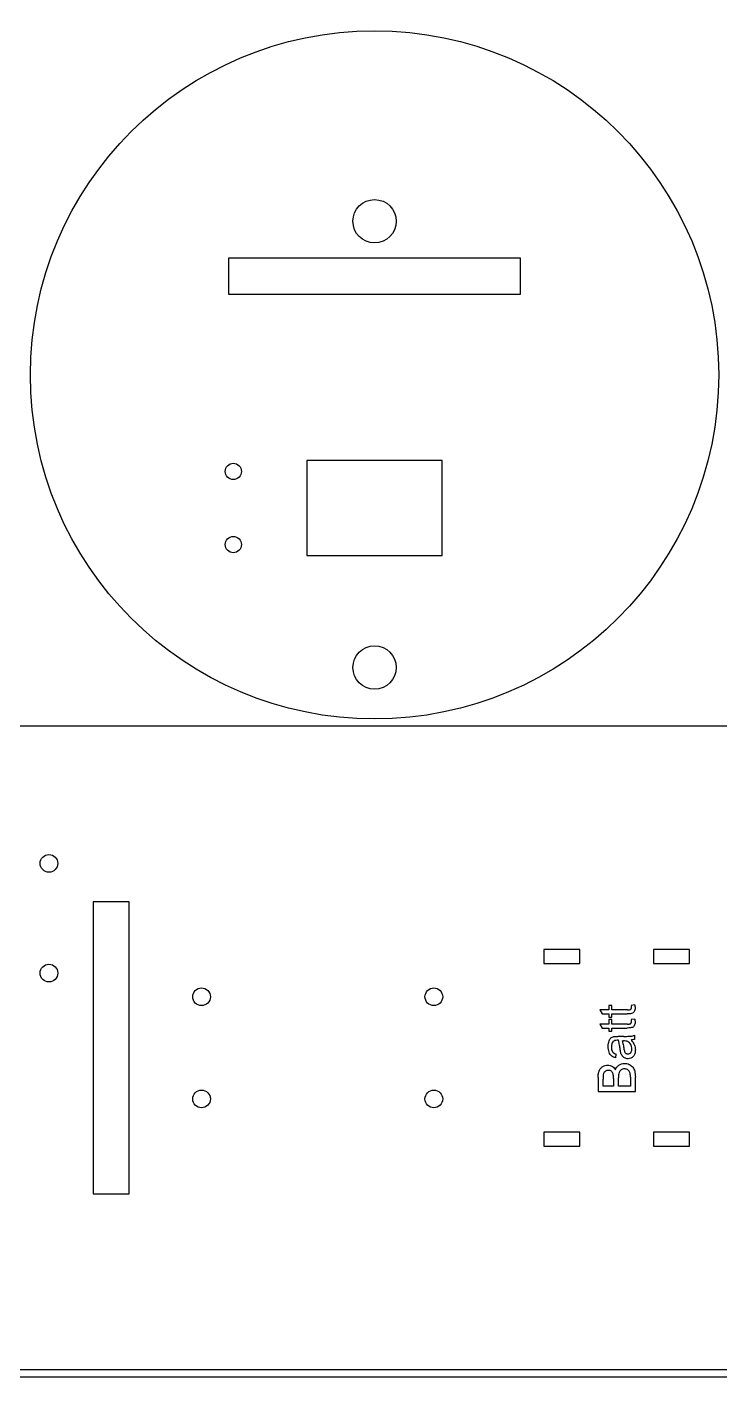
# Model space of a CAD drawing. Header units: millimetres. Extents: x 0 to 600, y -305 to 0.
# Drawn here: x 100.5 to 195.2, y -305 to -120.4 of the extents above; entities that cross this region are included whole.
import ezdxf

# ---------------------------------------------------------------- set-up
doc = ezdxf.new("R2010")
doc.units = ezdxf.units.MM
for name, color, linetype in [('BOARDS', 7, 'CONTINUOUS'), ('CUTOUTS D 5.0', 5, 'CONTINUOUS'), ('HOLES DIAM 2.3 D 5.0', 5, 'CONTINUOUS'), ('HOLES DIAM 2.5 D 5.0', 5, 'CONTINUOUS'), ('HOLES DIAM 6.0 D 5.0', 5, 'CONTINUOUS'), ('INSETS D 0.1', 3, 'CONTINUOUS'), ('INSETS D 1.0', 3, 'CONTINUOUS'), ('PERIMETER D 5.0', 5, 'CONTINUOUS')]:
    doc.layers.add(name, color=color, linetype=linetype)

msp = doc.modelspace()

# ---------------------------------------------------------------- linework, layer by layer
at = {"layer": 'BOARDS'}
msp.add_lwpolyline([(0, 0), (600, 0), (600, -305), (0, -305)], close=True, dxfattribs=at)
at = {"layer": 'CUTOUTS D 5.0'}
for points in [[(167.96, -156.96), (167.96, -152.04), (128.04, -152.04), (128.04, -156.96)], [(114.46, -279.96), (114.46, -240.04), (109.54, -240.04), (109.54, -279.96)], [(176.05, -246.54), (171.14, -246.54), (171.14, -248.46), (176.05, -248.46)], [(191.05, -246.54), (186.14, -246.54), (186.14, -248.46), (191.05, -248.46)], [(171.14, -271.54), (171.14, -273.46), (176.05, -273.46), (176.05, -271.54)], [(186.14, -273.46), (191.05, -273.46), (191.05, -271.54), (186.14, -271.54)]]:
    msp.add_lwpolyline(points, close=True, dxfattribs=at)
at = {"layer": 'HOLES DIAM 2.3 D 5.0'}
for centre in [(128.7, -181.2), (128.7, -191.2)]:
    msp.add_circle(centre, 1.11, dxfattribs=at)
at = {"layer": 'HOLES DIAM 2.5 D 5.0'}
for centre in [(103.5, -234.78), (103.5, -249.78), (124.35, -253.02), (156.1, -253.02), (124.35, -266.99), (156.1, -266.99)]:
    msp.add_circle(centre, 1.21, dxfattribs=at)
at = {"layer": 'HOLES DIAM 6.0 D 5.0'}
for centre in [(148, -147), (148, -208)]:
    msp.add_circle(centre, 2.96, dxfattribs=at)
at = {"layer": 'INSETS D 0.1'}
for p, q in [((180.01, -254.2), (180.01, -254.82)), ((180.41, -254.2), (180.01, -254.2)), ((180.41, -254.82), (180.41, -254.2)), ((183.56, -254.12), (183.09, -254.19)), ((178.78, -254.82), (179.1, -255.34)), ((180.01, -254.82), (178.78, -254.82)), ((179.1, -255.34), (180.01, -255.34)), ((180.01, -255.34), (180.01, -255.8)), ((180.01, -255.8), (180.41, -255.8)), ((180.41, -256.14), (180.01, -256.14)), ((180.01, -256.14), (180.01, -256.76)), ((182.57, -254.82), (180.41, -254.82)), ((180.41, -255.34), (182.53, -255.34)), ((180.41, -255.8), (180.41, -255.34)), ((180.41, -256.76), (180.41, -256.14)), ((183.56, -256.06), (183.09, -256.13)), ((180.01, -256.76), (178.78, -256.76)), ((178.78, -256.76), (179.1, -257.29)), ((179.1, -257.29), (180.01, -257.29)), ((180.01, -257.29), (180.01, -257.74)), ((180.01, -257.74), (180.41, -257.74)), ((182.57, -256.76), (180.41, -256.76)), ((180.41, -257.74), (180.41, -257.29)), ((180.41, -257.29), (182.53, -257.29)), ((183.55, -258.81), (183.55, -258.26)), ((182.08, -258.43), (181.26, -258.43)), ((181.83, -259.05), (182, -259.05)), ((180.97, -261.38), (181.04, -260.85)), ((178.55, -264.05), (178.55, -265.97)), ((179.23, -265.23), (179.23, -264.27)), ((180.66, -265.23), (179.23, -265.23)), ((180.66, -264.19), (180.66, -265.23)), ((181.33, -265.23), (181.33, -264.11)), ((182.96, -265.23), (181.33, -265.23)), ((182.96, -264.02), (182.96, -265.23)), ((183.64, -265.97), (183.64, -264.02)), ((178.55, -265.97), (183.64, -265.97))]:
    msp.add_line(p, q, dxfattribs=at)
for points, knots in [([(182.92, -254.78), (182.92, -254.78), (182.92, -254.78), (182.93, -254.78), (182.95, -254.77), (182.98, -254.75), (183, -254.73), (183.03, -254.71), (183.04, -254.68), (183.06, -254.66), (183.06, -254.66), (183.06, -254.66), (183.06, -254.66)], [-0.00052714, -0.00052714, -0.00052714, -0.00052714, 0, 0, 0, 0.00797175, 0.00797175, 0.00797175, 0.01614889, 0.01614889, 0.01614889, 0.01654326, 0.01654326, 0.01654326, 0.01654326]), ([(183.06, -254.66), (183.06, -254.66), (183.06, -254.65), (183.06, -254.65), (183.08, -254.62), (183.09, -254.59), (183.1, -254.56), (183.11, -254.51), (183.11, -254.47), (183.11, -254.43), (183.11, -254.43), (183.11, -254.43), (183.11, -254.43)], [-0.00039685, -0.00039685, -0.00039685, -0.00039685, 0, 0, 0, 0.00951061, 0.00951061, 0.00951061, 0.02162648, 0.02162648, 0.02162648, 0.02173534, 0.02173534, 0.02173534, 0.02173534]), ([(183.11, -254.43), (183.11, -254.43), (183.11, -254.43), (183.11, -254.43), (183.11, -254.39), (183.11, -254.35), (183.1, -254.31), (183.1, -254.27), (183.1, -254.23), (183.09, -254.19)], [-0.00011016, -0.00011016, -0.00011016, -0.00011016, 0, 0, 0, 0.01186705, 0.01186705, 0.01186705, 0.02313332, 0.02313332, 0.02313332, 0.02313332]), ([(183.6, -254.53), (183.6, -254.63), (183.6, -254.73), (183.58, -254.82), (183.56, -254.89), (183.53, -254.96), (183.5, -255.03)], [0.00011557, 0.00011557, 0.00011557, 0.00011557, 0.02979012, 0.02979012, 0.02979012, 0.05296799, 0.05296799, 0.05296799, 0.05296799]), ([(183.56, -254.12), (183.57, -254.18), (183.58, -254.25), (183.59, -254.32), (183.6, -254.39), (183.6, -254.46), (183.6, -254.53)], [0.00393046, 0.00393046, 0.00393046, 0.00393046, 0.02489536, 0.02489536, 0.02489536, 0.04664941, 0.04664941, 0.04664941, 0.04664941]), ([(183.24, -255.27), (183.16, -255.29), (183.07, -255.31), (182.99, -255.33), (182.84, -255.35), (182.69, -255.35), (182.53, -255.34), (182.53, -255.34), (182.53, -255.34), (182.53, -255.34)], [0.00054209, 0.00054209, 0.00054209, 0.00054209, 0.02731686, 0.02731686, 0.02731686, 0.0731005, 0.0731005, 0.0731005, 0.07312195, 0.07312195, 0.07312195, 0.07312195]), ([(182.57, -254.82), (182.64, -254.82), (182.71, -254.82), (182.79, -254.81), (182.83, -254.8), (182.87, -254.79), (182.92, -254.78), (182.92, -254.78), (182.92, -254.78), (182.92, -254.78)], [0, 0, 0, 0, 0.0215875, 0.0215875, 0.0215875, 0.0340203, 0.0340203, 0.0340203, 0.03455401, 0.03455401, 0.03455401, 0.03455401]), ([(183.06, -256.6), (183.06, -256.6), (183.06, -256.59), (183.06, -256.59), (183.08, -256.56), (183.09, -256.53), (183.1, -256.5), (183.11, -256.45), (183.11, -256.41), (183.11, -256.37), (183.11, -256.37), (183.11, -256.37), (183.11, -256.37)], [-0.00039692, -0.00039692, -0.00039692, -0.00039692, 0, 0, 0, 0.00951072, 0.00951072, 0.00951072, 0.02162671, 0.02162671, 0.02162671, 0.02173557, 0.02173557, 0.02173557, 0.02173557]), ([(183.11, -256.37), (183.11, -256.37), (183.11, -256.37), (183.11, -256.37), (183.11, -256.33), (183.11, -256.29), (183.1, -256.25), (183.1, -256.21), (183.1, -256.17), (183.09, -256.13)], [-0.00011016, -0.00011016, -0.00011016, -0.00011016, 0, 0, 0, 0.01186681, 0.01186681, 0.01186681, 0.02313308, 0.02313308, 0.02313308, 0.02313308]), ([(183.5, -255.03), (183.46, -255.09), (183.43, -255.14), (183.39, -255.18), (183.35, -255.21), (183.3, -255.24), (183.24, -255.27)], [0.00036384, 0.00036384, 0.00036384, 0.00036384, 0.01989613, 0.01989613, 0.01989613, 0.03798402, 0.03798402, 0.03798402, 0.03798402]), ([(183.6, -256.47), (183.6, -256.57), (183.6, -256.67), (183.58, -256.76), (183.56, -256.83), (183.53, -256.9), (183.5, -256.97)], [0.00011558, 0.00011558, 0.00011558, 0.00011558, 0.02979001, 0.02979001, 0.02979001, 0.05296796, 0.05296796, 0.05296796, 0.05296796]), ([(183.56, -256.06), (183.57, -256.12), (183.58, -256.19), (183.59, -256.26), (183.6, -256.33), (183.6, -256.4), (183.6, -256.47)], [0.00393046, 0.00393046, 0.00393046, 0.00393046, 0.02489536, 0.02489536, 0.02489536, 0.04664941, 0.04664941, 0.04664941, 0.04664941]), ([(183.24, -257.21), (183.16, -257.23), (183.07, -257.25), (182.99, -257.27), (182.84, -257.29), (182.69, -257.29), (182.53, -257.29), (182.53, -257.29), (182.53, -257.29), (182.53, -257.29)], [0.00054211, 0.00054211, 0.00054211, 0.00054211, 0.02731684, 0.02731684, 0.02731684, 0.07310048, 0.07310048, 0.07310048, 0.07312192, 0.07312192, 0.07312192, 0.07312192]), ([(182.57, -256.76), (182.64, -256.76), (182.71, -256.76), (182.79, -256.75), (182.83, -256.74), (182.87, -256.73), (182.92, -256.72), (182.92, -256.72), (182.92, -256.72), (182.92, -256.72)], [0, 0, 0, 0, 0.02158749, 0.02158749, 0.02158749, 0.03402034, 0.03402034, 0.03402034, 0.03455407, 0.03455407, 0.03455407, 0.03455407]), ([(182.92, -256.72), (182.92, -256.72), (182.92, -256.72), (182.93, -256.72), (182.95, -256.71), (182.98, -256.69), (183, -256.67), (183.03, -256.65), (183.04, -256.62), (183.06, -256.6), (183.06, -256.6), (183.06, -256.6), (183.06, -256.6)], [-0.00052716, -0.00052716, -0.00052716, -0.00052716, 0, 0, 0, 0.00797188, 0.00797188, 0.00797188, 0.01614883, 0.01614883, 0.01614883, 0.01654328, 0.01654328, 0.01654328, 0.01654328]), ([(183.17, -258.39), (183.17, -258.39), (183.17, -258.39), (183.17, -258.39), (183.24, -258.37), (183.32, -258.36), (183.4, -258.33), (183.45, -258.31), (183.5, -258.29), (183.55, -258.26)], [-0.00025826, -0.00025826, -0.00025826, -0.00025826, 0, 0, 0, 0.02296695, 0.02296695, 0.02296695, 0.03982122, 0.03982122, 0.03982122, 0.03982122]), ([(183.5, -256.97), (183.46, -257.03), (183.43, -257.08), (183.39, -257.12), (183.35, -257.15), (183.3, -257.18), (183.24, -257.21)], [0.00036386, 0.00036386, 0.00036386, 0.00036386, 0.01989604, 0.01989604, 0.01989604, 0.03798397, 0.03798397, 0.03798397, 0.03798397]), ([(179.93, -259.79), (179.93, -259.65), (179.94, -259.51), (179.96, -259.38), (179.98, -259.27), (180.01, -259.16), (180.04, -259.05)], [0.00008943, 0.00008943, 0.00008943, 0.00008943, 0.04212452, 0.04212452, 0.04212452, 0.07623895, 0.07623895, 0.07623895, 0.07623895]), ([(180.06, -260.6), (180.02, -260.47), (179.98, -260.35), (179.96, -260.22), (179.94, -260.08), (179.94, -259.94), (179.93, -259.79)], [0.00020595, 0.00020595, 0.00020595, 0.00020595, 0.03946786, 0.03946786, 0.03946786, 0.08340669, 0.08340669, 0.08340669, 0.08340669]), ([(180.04, -259.05), (180.07, -258.96), (180.11, -258.88), (180.16, -258.81), (180.2, -258.75), (180.25, -258.7), (180.3, -258.64)], [0.00021324, 0.00021324, 0.00021324, 0.00021324, 0.02800901, 0.02800901, 0.02800901, 0.05074955, 0.05074955, 0.05074955, 0.05074955]), ([(180.3, -258.64), (180.36, -258.6), (180.42, -258.56), (180.48, -258.53), (180.55, -258.5), (180.62, -258.48), (180.7, -258.46)], [0.00038104, 0.00038104, 0.00038104, 0.00038104, 0.02201718, 0.02201718, 0.02201718, 0.04600521, 0.04600521, 0.04600521, 0.04600521]), ([(180.58, -259.15), (180.58, -259.16), (180.57, -259.16), (180.57, -259.16), (180.51, -259.25), (180.45, -259.35), (180.41, -259.46), (180.37, -259.6), (180.36, -259.74), (180.36, -259.88), (180.36, -259.88), (180.36, -259.88), (180.36, -259.88)], [-0.0007189, -0.0007189, -0.0007189, -0.0007189, 0, 0, 0, 0.03314839, 0.03314839, 0.03314839, 0.07415156, 0.07415156, 0.07415156, 0.07424392, 0.07424392, 0.07424392, 0.07424392]), ([(180.36, -259.88), (180.36, -259.88), (180.36, -259.88), (180.36, -259.88), (180.36, -260.01), (180.36, -260.14), (180.4, -260.27), (180.43, -260.36), (180.47, -260.45), (180.51, -260.54), (180.52, -260.54), (180.52, -260.54), (180.52, -260.54)], [-0.00009288, -0.00009288, -0.00009288, -0.00009288, 0, 0, 0, 0.03783572, 0.03783572, 0.03783572, 0.06649764, 0.06649764, 0.06649764, 0.06714048, 0.06714048, 0.06714048, 0.06714048]), ([(181.14, -258.97), (181.14, -258.97), (181.14, -258.97), (181.14, -258.97), (181.02, -258.97), (180.91, -258.97), (180.8, -259.01), (180.72, -259.05), (180.65, -259.1), (180.58, -259.15), (180.58, -259.15), (180.58, -259.15), (180.58, -259.15)], [-0.00006921, -0.00006921, -0.00006921, -0.00006921, 0, 0, 0, 0.0322691, 0.0322691, 0.0322691, 0.05689819, 0.05689819, 0.05689819, 0.05761337, 0.05761337, 0.05761337, 0.05761337]), ([(180.7, -258.46), (180.77, -258.45), (180.84, -258.44), (180.92, -258.44), (181.03, -258.43), (181.14, -258.43), (181.26, -258.43), (181.26, -258.43), (181.26, -258.43), (181.26, -258.43)], [0.00026848, 0.00026848, 0.00026848, 0.00026848, 0.02211875, 0.02211875, 0.02211875, 0.05674527, 0.05674527, 0.05674527, 0.05675099, 0.05675099, 0.05675099, 0.05675099]), ([(181.33, -258.97), (181.32, -258.97), (181.31, -258.97), (181.3, -258.97), (181.26, -258.97), (181.23, -258.97), (181.19, -258.97), (181.17, -258.97), (181.16, -258.97), (181.14, -258.97), (181.14, -258.97), (181.14, -258.97), (181.14, -258.97)], [-0.0029941, -0.0029941, -0.0029941, -0.0029941, 0, 0, 0, 0.01032032, 0.01032032, 0.01032032, 0.01603382, 0.01603382, 0.01603382, 0.01610522, 0.01610522, 0.01610522, 0.01610522]), ([(181.55, -260.1), (181.52, -259.88), (181.5, -259.67), (181.45, -259.45), (181.42, -259.3), (181.38, -259.15), (181.34, -259), (181.33, -258.99), (181.33, -258.98), (181.33, -258.97)], [0, 0, 0, 0, 0.0652742, 0.0652742, 0.0652742, 0.1116392, 0.1116392, 0.1116392, 0.1146297, 0.1146297, 0.1146297, 0.1146297]), ([(181.64, -260.64), (181.62, -260.57), (181.61, -260.49), (181.59, -260.42), (181.57, -260.31), (181.56, -260.21), (181.55, -260.1)], [0.00018017, 0.00018017, 0.00018017, 0.00018017, 0.02316052, 0.02316052, 0.02316052, 0.05536061, 0.05536061, 0.05536061, 0.05536061]), ([(181.83, -259.05), (181.87, -259.17), (181.91, -259.29), (181.94, -259.42), (181.99, -259.61), (182.02, -259.81), (182.05, -260.01), (182.05, -260.01), (182.05, -260.01), (182.05, -260.01)], [0.00557915, 0.00557915, 0.00557915, 0.00557915, 0.04364445, 0.04364445, 0.04364445, 0.10308487, 0.10308487, 0.10308487, 0.10309228, 0.10309228, 0.10309228, 0.10309228]), ([(182.6, -259.15), (182.52, -259.12), (182.43, -259.09), (182.35, -259.08), (182.24, -259.05), (182.12, -259.05), (182, -259.05)], [0.00041307, 0.00041307, 0.00041307, 0.00041307, 0.02679761, 0.02679761, 0.02679761, 0.06252447, 0.06252447, 0.06252447, 0.06252447]), ([(182.05, -260.01), (182.05, -260.01), (182.05, -260.01), (182.05, -260.01), (182.06, -260.12), (182.08, -260.22), (182.11, -260.33), (182.12, -260.4), (182.15, -260.46), (182.17, -260.53)], [-0.00000741, -0.00000741, -0.00000741, -0.00000741, 0, 0, 0, 0.03283188, 0.03283188, 0.03283188, 0.05472761, 0.05472761, 0.05472761, 0.05472761]), ([(182.08, -258.43), (182.31, -258.43), (182.54, -258.43), (182.78, -258.42), (182.91, -258.41), (183.04, -258.4), (183.16, -258.39), (183.16, -258.39), (183.17, -258.39), (183.17, -258.39)], [0, 0, 0, 0, 0.0698824, 0.0698824, 0.0698824, 0.1084072, 0.1084072, 0.1084072, 0.1086665, 0.1086665, 0.1086665, 0.1086665]), ([(183.01, -259.54), (182.95, -259.45), (182.9, -259.37), (182.83, -259.31), (182.76, -259.24), (182.68, -259.2), (182.6, -259.15)], [0.00028145, 0.00028145, 0.00028145, 0.00028145, 0.03019452, 0.03019452, 0.03019452, 0.05905395, 0.05905395, 0.05905395, 0.05905395]), ([(183, -260.66), (183.05, -260.59), (183.09, -260.52), (183.12, -260.45), (183.15, -260.36), (183.15, -260.25), (183.16, -260.15)], [0.00049478, 0.00049478, 0.00049478, 0.00049478, 0.02597861, 0.02597861, 0.02597861, 0.05758394, 0.05758394, 0.05758394, 0.05758394]), ([(183.16, -260.15), (183.15, -260.03), (183.14, -259.92), (183.12, -259.82), (183.09, -259.73), (183.05, -259.63), (183.01, -259.54)], [0.00016714, 0.00016714, 0.00016714, 0.00016714, 0.03373333, 0.03373333, 0.03373333, 0.06524459, 0.06524459, 0.06524459, 0.06524459]), ([(183.55, -258.81), (183.49, -258.84), (183.44, -258.86), (183.38, -258.88), (183.3, -258.9), (183.22, -258.91), (183.14, -258.92), (183.12, -258.92), (183.1, -258.93), (183.07, -258.93)], [0.00266719, 0.00266719, 0.00266719, 0.00266719, 0.02215489, 0.02215489, 0.02215489, 0.04652145, 0.04652145, 0.04652145, 0.05367413, 0.05367413, 0.05367413, 0.05367413]), ([(183.07, -258.93), (183.09, -258.95), (183.1, -258.97), (183.12, -258.99), (183.2, -259.09), (183.29, -259.2), (183.36, -259.32), (183.42, -259.41), (183.47, -259.52), (183.52, -259.63)], [-0.00715535, -0.00715535, -0.00715535, -0.00715535, 0, 0, 0, 0.04161082, 0.04161082, 0.04161082, 0.0774123, 0.0774123, 0.0774123, 0.0774123]), ([(183.52, -259.63), (183.55, -259.74), (183.59, -259.84), (183.61, -259.95), (183.63, -260.06), (183.63, -260.18), (183.64, -260.29)], [0.0002333, 0.0002333, 0.0002333, 0.0002333, 0.03390306, 0.03390306, 0.03390306, 0.06887221, 0.06887221, 0.06887221, 0.06887221]), ([(180.41, -261.12), (180.33, -261.05), (180.26, -260.98), (180.21, -260.9), (180.15, -260.81), (180.1, -260.71), (180.06, -260.6)], [0.00036431, 0.00036431, 0.00036431, 0.00036431, 0.03108142, 0.03108142, 0.03108142, 0.06580647, 0.06580647, 0.06580647, 0.06580647]), ([(180.97, -261.38), (180.87, -261.35), (180.77, -261.32), (180.67, -261.28), (180.58, -261.24), (180.5, -261.18), (180.41, -261.12)], [0.00447383, 0.00447383, 0.00447383, 0.00447383, 0.03647568, 0.03647568, 0.03647568, 0.06790899, 0.06790899, 0.06790899, 0.06790899]), ([(180.52, -260.54), (180.52, -260.55), (180.52, -260.55), (180.52, -260.55), (180.59, -260.61), (180.66, -260.68), (180.74, -260.73), (180.83, -260.79), (180.94, -260.83), (181.04, -260.85)], [-0.00064094, -0.00064094, -0.00064094, -0.00064094, 0, 0, 0, 0.0276388, 0.0276388, 0.0276388, 0.05923401, 0.05923401, 0.05923401, 0.05923401]), ([(181.83, -261.07), (181.79, -261), (181.75, -260.94), (181.72, -260.87), (181.69, -260.8), (181.66, -260.72), (181.64, -260.64)], [0.00022038, 0.00022038, 0.00022038, 0.00022038, 0.02389726, 0.02389726, 0.02389726, 0.04851871, 0.04851871, 0.04851871, 0.04851871]), ([(182.17, -261.37), (182.1, -261.33), (182.04, -261.29), (181.98, -261.24), (181.93, -261.19), (181.88, -261.13), (181.83, -261.07)], [0.00023975, 0.00023975, 0.00023975, 0.00023975, 0.02426003, 0.02426003, 0.02426003, 0.0475787, 0.0475787, 0.0475787, 0.0475787]), ([(182.17, -260.53), (182.19, -260.58), (182.22, -260.63), (182.25, -260.66), (182.28, -260.7), (182.31, -260.73), (182.35, -260.76)], [0.00029885, 0.00029885, 0.00029885, 0.00029885, 0.01623894, 0.01623894, 0.01623894, 0.03141882, 0.03141882, 0.03141882, 0.03141882]), ([(182.64, -261.49), (182.55, -261.49), (182.47, -261.48), (182.4, -261.46), (182.32, -261.44), (182.25, -261.41), (182.17, -261.37)], [0.0002864, 0.0002864, 0.0002864, 0.0002864, 0.02563126, 0.02563126, 0.02563126, 0.0502588, 0.0502588, 0.0502588, 0.0502588]), ([(182.35, -260.76), (182.4, -260.78), (182.44, -260.8), (182.48, -260.82), (182.52, -260.83), (182.57, -260.83), (182.62, -260.84)], [0.00030983, 0.00030983, 0.00030983, 0.00030983, 0.01526028, 0.01526028, 0.01526028, 0.03038111, 0.03038111, 0.03038111, 0.03038111]), ([(182.62, -260.84), (182.7, -260.83), (182.77, -260.82), (182.83, -260.79), (182.89, -260.77), (182.94, -260.72), (183, -260.66)], [0.0003268, 0.0003268, 0.0003268, 0.0003268, 0.02298483, 0.02298483, 0.02298483, 0.0455946, 0.0455946, 0.0455946, 0.0455946]), ([(183.35, -261.18), (183.25, -261.28), (183.15, -261.36), (183.04, -261.41), (182.92, -261.46), (182.78, -261.48), (182.64, -261.49)], [0.00049407, 0.00049407, 0.00049407, 0.00049407, 0.04100174, 0.04100174, 0.04100174, 0.08280233, 0.08280233, 0.08280233, 0.08280233]), ([(183.64, -260.29), (183.63, -260.47), (183.62, -260.65), (183.57, -260.81), (183.52, -260.94), (183.44, -261.06), (183.35, -261.18)], [0.00015673, 0.00015673, 0.00015673, 0.00015673, 0.05328078, 0.05328078, 0.05328078, 0.097467, 0.097467, 0.097467, 0.097467]), ([(178.55, -264.05), (178.55, -264.05), (178.55, -264.05), (178.55, -264.05), (178.56, -263.88), (178.56, -263.7), (178.59, -263.53), (178.62, -263.39), (178.66, -263.26), (178.71, -263.12), (178.71, -263.12), (178.71, -263.12), (178.71, -263.12)], [-0.00003672, -0.00003672, -0.00003672, -0.00003672, 0, 0, 0, 0.05176783, 0.05176783, 0.05176783, 0.09363318, 0.09363318, 0.09363318, 0.09396234, 0.09396234, 0.09396234, 0.09396234]), ([(178.71, -263.12), (178.71, -263.12), (178.71, -263.12), (178.71, -263.12), (178.77, -263.01), (178.83, -262.9), (178.91, -262.8), (178.99, -262.71), (179.09, -262.63), (179.19, -262.56), (179.19, -262.56), (179.19, -262.56), (179.19, -262.56)], [-0.00032621, -0.00032621, -0.00032621, -0.00032621, 0, 0, 0, 0.03638774, 0.03638774, 0.03638774, 0.07243824, 0.07243824, 0.07243824, 0.07270338, 0.07270338, 0.07270338, 0.07270338]), ([(179.19, -262.56), (179.19, -262.56), (179.19, -262.56), (179.19, -262.56), (179.3, -262.5), (179.41, -262.44), (179.53, -262.41), (179.64, -262.37), (179.76, -262.37), (179.87, -262.36), (179.87, -262.36), (179.87, -262.36), (179.87, -262.36)], [-0.00026561, -0.00026561, -0.00026561, -0.00026561, 0, 0, 0, 0.03546681, 0.03546681, 0.03546681, 0.06954408, 0.06954408, 0.06954408, 0.06984003, 0.06984003, 0.06984003, 0.06984003]), ([(179.29, -263.52), (179.27, -263.62), (179.25, -263.72), (179.24, -263.82), (179.23, -263.96), (179.23, -264.12), (179.23, -264.27), (179.23, -264.27), (179.23, -264.27), (179.23, -264.27)], [0.00037193, 0.00037193, 0.00037193, 0.00037193, 0.0305523, 0.0305523, 0.0305523, 0.07654386, 0.07654386, 0.07654386, 0.07654817, 0.07654817, 0.07654817, 0.07654817]), ([(179.54, -263.2), (179.48, -263.25), (179.42, -263.29), (179.39, -263.34), (179.35, -263.39), (179.32, -263.45), (179.29, -263.52)], [0.00033999, 0.00033999, 0.00033999, 0.00033999, 0.02154868, 0.02154868, 0.02154868, 0.04318603, 0.04318603, 0.04318603, 0.04318603]), ([(179.95, -263.09), (179.87, -263.09), (179.8, -263.1), (179.73, -263.12), (179.67, -263.14), (179.6, -263.17), (179.54, -263.2)], [0.00021041, 0.00021041, 0.00021041, 0.00021041, 0.02359502, 0.02359502, 0.02359502, 0.04555008, 0.04555008, 0.04555008, 0.04555008]), ([(179.87, -262.36), (179.87, -262.36), (179.88, -262.36), (179.88, -262.36), (179.98, -262.36), (180.09, -262.37), (180.2, -262.4), (180.3, -262.43), (180.4, -262.49), (180.5, -262.54), (180.5, -262.54), (180.5, -262.54), (180.5, -262.54)], [-0.00029597, -0.00029597, -0.00029597, -0.00029597, 0, 0, 0, 0.03142443, 0.03142443, 0.03142443, 0.06344836, 0.06344836, 0.06344836, 0.0637519, 0.0637519, 0.0637519, 0.0637519]), ([(180.36, -263.21), (180.3, -263.17), (180.24, -263.14), (180.18, -263.12), (180.11, -263.1), (180.03, -263.09), (179.95, -263.09)], [0.00042617, 0.00042617, 0.00042617, 0.00042617, 0.02183149, 0.02183149, 0.02183149, 0.04587857, 0.04587857, 0.04587857, 0.04587857]), ([(180.6, -263.57), (180.57, -263.49), (180.55, -263.42), (180.5, -263.36), (180.47, -263.31), (180.42, -263.26), (180.36, -263.21)], [0.0002852, 0.0002852, 0.0002852, 0.0002852, 0.02427153, 0.02427153, 0.02427153, 0.04565227, 0.04565227, 0.04565227, 0.04565227]), ([(180.5, -262.54), (180.5, -262.54), (180.5, -262.54), (180.5, -262.54), (180.59, -262.61), (180.69, -262.68), (180.76, -262.76), (180.83, -262.84), (180.88, -262.92), (180.93, -263)], [-0.00030368, -0.00030368, -0.00030368, -0.00030368, 0, 0, 0, 0.03362725, 0.03362725, 0.03362725, 0.06158188, 0.06158188, 0.06158188, 0.06158188]), ([(180.66, -264.19), (180.66, -264.19), (180.66, -264.19), (180.66, -264.19), (180.66, -264.06), (180.66, -263.94), (180.64, -263.82), (180.63, -263.73), (180.62, -263.65), (180.6, -263.57)], [-0.00000124, -0.00000124, -0.00000124, -0.00000124, 0, 0, 0, 0.03780058, 0.03780058, 0.03780058, 0.06320567, 0.06320567, 0.06320567, 0.06320567]), ([(180.93, -263), (180.97, -262.89), (181.01, -262.77), (181.08, -262.67), (181.16, -262.56), (181.26, -262.46), (181.36, -262.37), (181.36, -262.37), (181.36, -262.37), (181.36, -262.37)], [0.00872193, 0.00872193, 0.00872193, 0.00872193, 0.04396708, 0.04396708, 0.04396708, 0.08430406, 0.08430406, 0.08430406, 0.08468222, 0.08468222, 0.08468222, 0.08468222]), ([(181.41, -263.39), (181.38, -263.5), (181.36, -263.6), (181.35, -263.7), (181.33, -263.83), (181.33, -263.97), (181.33, -264.11)], [0.00031272, 0.00031272, 0.00031272, 0.00031272, 0.03162155, 0.03162155, 0.03162155, 0.07383723, 0.07383723, 0.07383723, 0.07383723]), ([(181.36, -262.37), (181.36, -262.37), (181.37, -262.37), (181.37, -262.37), (181.48, -262.29), (181.6, -262.22), (181.73, -262.18), (181.86, -262.13), (182, -262.12), (182.14, -262.12), (182.14, -262.12), (182.14, -262.12), (182.15, -262.12)], [-0.00037767, -0.00037767, -0.00037767, -0.00037767, 0, 0, 0, 0.03945437, 0.03945437, 0.03945437, 0.08066499, 0.08066499, 0.08066499, 0.08089945, 0.08089945, 0.08089945, 0.08089945]), ([(181.68, -263.02), (181.62, -263.07), (181.56, -263.12), (181.52, -263.18), (181.47, -263.24), (181.44, -263.32), (181.41, -263.39)], [0.00034768, 0.00034768, 0.00034768, 0.00034768, 0.02451104, 0.02451104, 0.02451104, 0.04956064, 0.04956064, 0.04956064, 0.04956064]), ([(182.15, -262.88), (182.06, -262.89), (181.97, -262.89), (181.9, -262.92), (181.82, -262.94), (181.75, -262.98), (181.68, -263.02)], [0.00020897, 0.00020897, 0.00020897, 0.00020897, 0.02637824, 0.02637824, 0.02637824, 0.05093399, 0.05093399, 0.05093399, 0.05093399]), ([(182.15, -262.12), (182.15, -262.12), (182.15, -262.12), (182.15, -262.12), (182.26, -262.12), (182.38, -262.13), (182.49, -262.15), (182.61, -262.18), (182.71, -262.22), (182.81, -262.27), (182.81, -262.27), (182.82, -262.27), (182.82, -262.27)], [-0.00023658, -0.00023658, -0.00023658, -0.00023658, 0, 0, 0, 0.03409563, 0.03409563, 0.03409563, 0.06742822, 0.06742822, 0.06742822, 0.06762412, 0.06762412, 0.06762412, 0.06762412]), ([(182.55, -262.98), (182.48, -262.95), (182.42, -262.92), (182.36, -262.91), (182.29, -262.89), (182.22, -262.89), (182.15, -262.88)], [0.00024952, 0.00024952, 0.00024952, 0.00024952, 0.02100718, 0.02100718, 0.02100718, 0.04340043, 0.04340043, 0.04340043, 0.04340043]), ([(182.81, -263.21), (182.77, -263.17), (182.74, -263.12), (182.7, -263.08), (182.66, -263.04), (182.6, -263.01), (182.55, -262.98)], [0.00029828, 0.00029828, 0.00029828, 0.00029828, 0.01824823, 0.01824823, 0.01824823, 0.03762072, 0.03762072, 0.03762072, 0.03762072]), ([(182.94, -263.58), (182.93, -263.51), (182.91, -263.44), (182.89, -263.38), (182.87, -263.32), (182.84, -263.27), (182.81, -263.21)], [0.00017858, 0.00017858, 0.00017858, 0.00017858, 0.02167369, 0.02167369, 0.02167369, 0.04044384, 0.04044384, 0.04044384, 0.04044384]), ([(182.82, -262.27), (182.82, -262.27), (182.82, -262.27), (182.82, -262.27), (182.91, -262.32), (183.01, -262.37), (183.09, -262.44), (183.17, -262.5), (183.23, -262.57), (183.29, -262.64), (183.3, -262.64), (183.3, -262.65), (183.3, -262.65)], [-0.0001957, -0.0001957, -0.0001957, -0.0001957, 0, 0, 0, 0.03145754, 0.03145754, 0.03145754, 0.05967489, 0.05967489, 0.05967489, 0.05997539, 0.05997539, 0.05997539, 0.05997539]), ([(182.96, -264.02), (182.96, -264.02), (182.96, -264.02), (182.96, -264.02), (182.96, -263.93), (182.96, -263.84), (182.96, -263.75), (182.95, -263.7), (182.95, -263.64), (182.94, -263.58)], [-0.00000383, -0.00000383, -0.00000383, -0.00000383, 0, 0, 0, 0.02729163, 0.02729163, 0.02729163, 0.04493765, 0.04493765, 0.04493765, 0.04493765]), ([(183.3, -262.65), (183.3, -262.65), (183.3, -262.65), (183.3, -262.65), (183.35, -262.73), (183.4, -262.81), (183.44, -262.9), (183.49, -263), (183.52, -263.1), (183.55, -263.21), (183.55, -263.21), (183.55, -263.21), (183.55, -263.21)], [-0.00030124, -0.00030124, -0.00030124, -0.00030124, 0, 0, 0, 0.02848761, 0.02848761, 0.02848761, 0.06035986, 0.06035986, 0.06035986, 0.06052546, 0.06052546, 0.06052546, 0.06052546]), ([(183.55, -263.21), (183.55, -263.21), (183.55, -263.21), (183.55, -263.21), (183.58, -263.33), (183.6, -263.45), (183.61, -263.58), (183.63, -263.73), (183.63, -263.88), (183.64, -264.02), (183.64, -264.02), (183.64, -264.02), (183.64, -264.02)], [-0.00016633, -0.00016633, -0.00016633, -0.00016633, 0, 0, 0, 0.03715406, 0.03715406, 0.03715406, 0.08124355, 0.08124355, 0.08124355, 0.0812727, 0.0812727, 0.0812727, 0.0812727])]:
    msp.add_open_spline(points, degree=3, knots=knots, dxfattribs=at)
at = {"layer": 'INSETS D 1.0'}
msp.add_lwpolyline([(157.26, -192.71), (157.26, -179.69), (138.74, -179.69), (138.74, -192.71)], close=True, dxfattribs=at)
at = {"layer": 'PERIMETER D 5.0'}
msp.add_lwpolyline([(214.04, -239.96), (214.04, -280.04), (204.04, -280.04), (204.04, -304.04), (10.96, -304.04), (10.96, -280.04), (0.96, -280.04), (0.96, -239.96), (10.96, -239.96), (10.96, -215.96), (204.04, -215.96), (204.04, -239.96)], close=True, dxfattribs=at)
msp.add_circle((148, -168), 47.04, dxfattribs=at)

doc.saveas('drawing.dxf')
